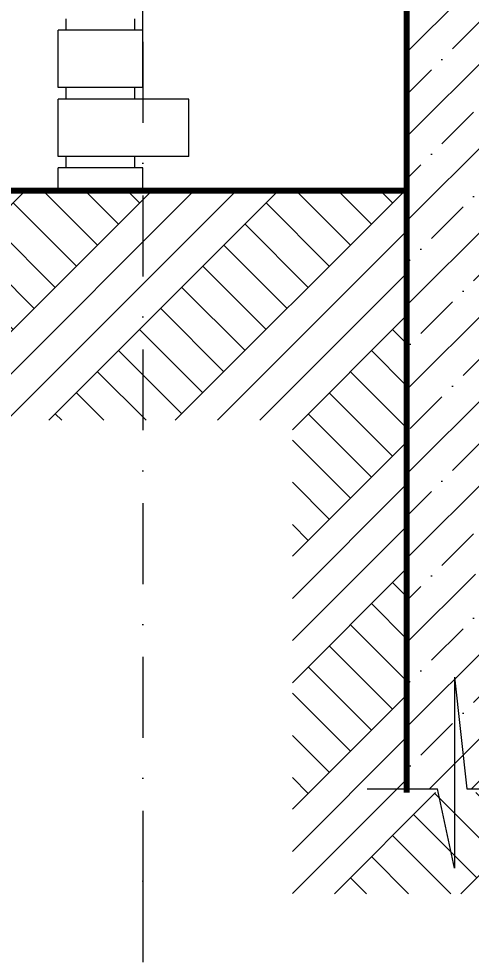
# Model space of a CAD drawing. Header units: feet. Extents: x -10410 to 374725, y -46422 to 88923.
# Drawn here: x 154457 to 156430, y -4408 to -300 of the extents above; entities that cross this region are included whole.
import ezdxf

# ---------------------------------------------------------------- set-up
doc = ezdxf.new("R2010")
doc.units = ezdxf.units.FT
doc.header["$MEASUREMENT"] = 0
doc.set_wipeout_variables(frame=1)
doc.linetypes.add('Wipeout_Contour', pattern=[1000, 0, -1000])
doc.linetypes.add('Штрихпунктирная', pattern=[670.277762, 352.777767, -176.388884, 0, -141.111112])
for name, color, linetype in [('Интерьер - Мебель', 7, 'Continuous'), ('Конструктив - Перекрытия', 7, 'Continuous'), ('Конструктив - Стены Несущие', 7, 'Continuous'), ('Местность - Рельеф', 7, 'Continuous'), ('Размер - Общий', 7, 'Continuous')]:
    doc.layers.add(name, color=color, linetype=linetype)
for name, color, linetype, lineweight in [('Интерьер - Мебель_Ном._пера__7', 7, 'Continuous', 20), ('Конструктив - Перекрытия_Ном._пера__1', 7, 'Continuous', 20), ('Конструктив - Стены Несущие_Ном._пера__120', 7, 'Continuous', 5), ('Конструктив - Стены Несущие_Ном._пера__47', 7, 'Continuous', 80), ('Местность - Рельеф_Ном._пера__1', 7, 'Continuous', 20), ('Местность - Рельеф_Ном._пера__41', 7, 'Continuous', 80), ('Размер - Общий_Ном._пера__120', 7, 'Continuous', 5), ('Размер - Общий_Ном._пера__21', 7, 'Continuous', 40)]:
    doc.layers.add(name, color=color, linetype=linetype, lineweight=lineweight)
for name, color, linetype, lineweight, true_color in [('Местность - Рельеф_Ном._пера__118', 7, 'Continuous', 5, 0x573938), ('Местность - Рельеф_Ном._пера__173', 7, 'Continuous', 5, 0xbf7d1a), ('Элемент Модели - Оси_Ном._пера__94', 7, 'Continuous', 5, 0xdc4f00)]:
    doc.layers.add(name, color=color, linetype=linetype, lineweight=lineweight, true_color=true_color)
doc.styles.add('СГЕНЕРИР_СТИЛЬ_2', font='CS_Gost2304.shx')
doc.dimstyles.new('СГЕНЕРИР_СТИЛЬ__1', dxfattribs={"dimtxt": 250, "dimasz": 114, "dimexe": 0.18, "dimexo": 0, "dimgap": 0.09, "dimtad": 1, "dimtih": 1, "dimtoh": 1, "dimdec": 0, "dimzin": 0, "dimdsep": 46, "dimtxsty": 'СГЕНЕРИР_СТИЛЬ_2', "dimblk": 'ARROWHEAD_6', "dimblk1": 'ARROWHEAD_6', "dimblk2": 'ARROWHEAD_6', "dimcen": 0.09, "dimclrd": 7, "dimclre": 7, "dimclrt": 7, "dimazin": 0, "dimtfac": 1, "dimtdec": 4, "dimtmove": 0, "dimatfit": 3, "dimfxl": 1, "dimtolj": 1, "dimtzin": 0, "dimarcsym": 0})
pattern_1 = [(45, (0, 0), (-275.7716, 275.7716), []), (45, (-91.9, 91.9), (-551.5433, 551.5433), []), (45, (-183.85, 183.85), (-551.5433, 551.5433), []), (135, (-275.77, 275.77), (91.92388, 91.92388), [390, -390])]

# ---------------------------------------------------------------- blocks, each defined once
blk = doc.blocks.new('*D466')
at = {"layer": 'Размер - Общий_Ном._пера__120', "linetype": 'Continuous', "transparency": 16777216}
for p, q in [((154998.2, -4724.3), (154998.2, -4499.3)), ((165848.2, -4724.3), (165848.2, -4499.3)), ((154908.2, -4611.8), (154998.2, -4611.8)), ((154998.2, -4611.8), (165848.2, -4611.8)), ((165848.2, -4611.8), (165938.2, -4611.8))]:
    blk.add_line(p, q, dxfattribs=at)
at = {"layer": 'Размер - Общий_Ном._пера__21', "linetype": 'Continuous', "transparency": 16777216}
for p, q in [((155058.2, -4551.8), (154938.2, -4671.8)), ((165788.2, -4671.8), (165908.2, -4551.8))]:
    blk.add_line(p, q, dxfattribs=at)
at = {"layer": 'Размер - Общий_Ном._пера__120', "transparency": 16777216, "insert": (160005, -4561.8), "char_height": 250, "attachment_point": 7, "style": 'СГЕНЕРИР_СТИЛЬ_2'}
blk.add_mtext('\\A1;{\\FCS_Gost2304.shx|c204;10\xa0850}', dxfattribs=at)
blk = doc.blocks.new('ARROWHEAD_6')
at = {"color": 0, "linetype": 'Continuous', "lineweight": 0}
for p, q in [((-0.5, -0.5), (0.5, 0.5)), ((0, 0), (-1, 0))]:
    blk.add_line(p, q, dxfattribs=at)

msp = doc.modelspace()

# ---------------------------------------------------------------- wipeouts: each hides what was drawn before it
at = {"color": 254, "linetype": 'Wipeout_Contour', "lineweight": 0, "ltscale": 1240055.43203929}
msp.add_wipeout([(154963.44122, -300), (154963.44122, -350.00001), (154998.44123, -350.00001), (154998.44123, -599.99998), (154963.44122, -599.99998), (154963.44122, -649.99999), (155098.44124, -649.99999), (155098.44124, -300)], dxfattribs=at).dxf.layer = 'Конструктив - Стены Несущие'
at = {"color": 254, "linetype": 'Wipeout_Contour', "lineweight": 0, "ltscale": 930139.285611}
msp.add_wipeout([(155098.44124, -900), (154963.44122, -900), (154963.44122, -950), (154998.44123, -950), (154998.44123, -1050.00002), (155098.44124, -1050.00002)], dxfattribs=at).dxf.layer = 'Конструктив - Стены Несущие'
at = {"color": 254, "linetype": 'Wipeout_Contour', "lineweight": 0, "ltscale": 1240183.161608165}
msp.add_wipeout([(155098.44124, -2099.99998), (154963.44122, -2099.99998), (154963.44122, -2149.99999), (154998.44123, -2149.99999), (154998.44123, -2400), (154963.44122, -2400), (154963.44122, -2450), (155098.44124, -2450)], dxfattribs=at).dxf.layer = 'Конструктив - Стены Несущие'

# ---------------------------------------------------------------- next in the draw order: wipeouts: each hides what was drawn before it
at = {"color": 254, "linetype": 'Wipeout_Contour', "lineweight": 0, "ltscale": 619266.71587}
msp.add_wipeout([(154628.44123, -1050.00001), (154998.44122, -1050.00001), (154998.44122, -949.99999), (154628.44123, -949.99999)], dxfattribs=at).dxf.layer = 'Интерьер - Мебель'
at = {"color": 254, "linetype": 'Wipeout_Contour', "lineweight": 0, "ltscale": 1243104.394447016}
msp.add_wipeout([(155098.44124, -1050.00001), (156148.16302, -1050.00001), (156148.16308, -299.99997), (155098.44124, -299.99999), (155098.44124, -650.00001), (155198.44123, -650.00001), (155198.44123, -899.99999), (155098.44124, -899.99999)], dxfattribs=at).dxf.layer = 'Конструктив - Стены Несущие'

# ---------------------------------------------------------------- next in the draw order: wipeouts: each hides what was drawn before it
at = {"color": 254, "linetype": 'Wipeout_Contour', "lineweight": 0, "ltscale": 619264.826528}
msp.add_wipeout([(154963.44122, -950), (154963.44122, -900), (154663.44122, -900), (154663.44122, -950)], dxfattribs=at).dxf.layer = 'Интерьер - Мебель'

# ---------------------------------------------------------------- next in the draw order: wipeouts: each hides what was drawn before it
at = {"color": 254, "linetype": 'Wipeout_Contour', "lineweight": 0, "ltscale": 619661.720955}
msp.add_wipeout([(155198.44122, -900), (155198.44122, -650), (154628.44122, -650), (154628.44122, -900)], dxfattribs=at).dxf.layer = 'Интерьер - Мебель'

# ---------------------------------------------------------------- next in the draw order: linework, layer by layer
at = {"layer": 'Интерьер - Мебель_Ном._пера__7', "linetype": 'Continuous'}
for p, q in [((155198.44122, -900), (155198.44122, -650)), ((154963.44122, -950), (154963.44122, -900))]:
    msp.add_line(p, q, dxfattribs=at)

# ---------------------------------------------------------------- next in the draw order: wipeouts: each hides what was drawn before it
at = {"color": 254, "linetype": 'Wipeout_Contour', "lineweight": 0, "ltscale": 619258.819366}
msp.add_wipeout([(154963.44122, -650), (154963.44122, -600), (154663.44122, -600), (154663.44122, -650)], dxfattribs=at).dxf.layer = 'Интерьер - Мебель'

# ---------------------------------------------------------------- next in the draw order: wipeouts: each hides what was drawn before it
at = {"color": 254, "linetype": 'Wipeout_Contour', "lineweight": 0, "ltscale": 619256.881564}
msp.add_wipeout([(154998.44122, -600), (154998.44122, -350), (154628.44122, -350), (154628.44122, -600)], dxfattribs=at).dxf.layer = 'Интерьер - Мебель'

# ---------------------------------------------------------------- next in the draw order: linework, layer by layer
at = {"layer": 'Интерьер - Мебель_Ном._пера__7', "linetype": 'Continuous'}
for p, q in [((154998.44122, -600), (154998.44122, -350)), ((154963.44122, -650), (154963.44122, -600))]:
    msp.add_line(p, q, dxfattribs=at)
at = {"layer": 'Элемент Модели - Оси_Ном._пера__94', "linetype": 'Штрихпунктирная'}
msp.add_line((154998.16301, -400), (154998.16301, 600), dxfattribs=at)

# ---------------------------------------------------------------- next in the draw order: wipeouts: each hides what was drawn before it
at = {"color": 254, "linetype": 'Wipeout_Contour', "lineweight": 0, "ltscale": 619255.137527}
msp.add_wipeout([(154963.44122, -350), (154963.44122, -300), (154663.44122, -300), (154663.44122, -350)], dxfattribs=at).dxf.layer = 'Интерьер - Мебель'

# ---------------------------------------------------------------- next in the draw order: linework, layer by layer
at = {"layer": 'Интерьер - Мебель_Ном._пера__7', "linetype": 'Continuous'}
msp.add_line((154963.44122, -350), (154963.44122, -300), dxfattribs=at)

# ---------------------------------------------------------------- next in the draw order: wipeouts: each hides what was drawn before it
at = {"color": 254, "linetype": 'Wipeout_Contour', "lineweight": 0, "ltscale": 2472500.458646231}
msp.add_wipeout([(153816.54679, -1049.99999), (154628.44121, -1050.00001), (154628.44121, -949.99998), (154663.44123, -950), (154663.44123, -899.99999), (154628.44121, -900.00001), (154628.44121, -650), (154663.44123, -650), (154663.44123, -599.99999), (154628.44123, -599.99999), (154628.44123, -349.99998), (154663.44123, -350), (154663.44123, -300), (154548.44124, -300), (154548.44124, -0.00001), (153816.54679, -0.00001)], dxfattribs=at).dxf.layer = 'Конструктив - Перекрытия'

# ---------------------------------------------------------------- next in the draw order: linework, layer by layer
at = {"layer": 'Интерьер - Мебель_Ном._пера__7', "linetype": 'Continuous'}
for p, q in [((154663.44122, -350), (154663.44122, -300)), ((154998.44122, -350), (154628.44122, -350)), ((154628.44122, -600), (154628.44122, -350)), ((154998.44122, -600), (154628.44122, -600)), ((154663.44122, -650), (154663.44122, -600)), ((155198.44122, -650), (154628.44122, -650)), ((154628.44122, -900), (154628.44122, -650)), ((155198.44122, -900), (154628.44122, -900)), ((154663.44122, -950), (154663.44122, -900)), ((154998.44122, -950), (154628.44122, -950))]:
    msp.add_line(p, q, dxfattribs=at)

# ---------------------------------------------------------------- next in the draw order: wipeouts: each hides what was drawn before it
at = {"color": 254, "linetype": 'Wipeout_Contour', "lineweight": 0, "ltscale": 619963.650186}
msp.add_wipeout([(153816.54679, -2050), (156148.16301, -2050), (156148.16301, -1050), (153816.54679, -1050)], dxfattribs=at).dxf.layer = 'Местность - Рельеф'

# ---------------------------------------------------------------- next in the draw order: hatches: boundary and pattern name
at = {"layer": 'Конструктив - Стены Несущие_Ном._пера__120', "linetype": 'Continuous'}
h = msp.add_hatch(dxfattribs=at)
h.set_pattern_fill('ЖЕЛЕЗОБЕТОН', color=256, style=0, pattern_type=2)
h.set_pattern_definition([(45, (156348.16, -1350), (-183.848, 183.848), []), (45, (156256.24, -1258.08), (-183.848, 183.848), [195, -65, 0, -65])])
h.paths.add_polyline_path([(156148.16301, -3656.83634), (156548.16299, -3656.83634), (156548.16299, -3000.00001), (156448.16294, -3000.00001), (156448.16294, -2700.00002), (156548.16299, -2700.00002), (156548.16299, -299.99999), (156448.16294, -299.99999), (156448.16294, 0), (156148.16301, 0), (156148.16301, -2700.00002), (156148.16301, -3000.00001)])
at = {"layer": 'Местность - Рельеф_Ном._пера__173', "linetype": 'Continuous'}
h = msp.add_hatch(dxfattribs=at)
h.set_pattern_fill('ГРУНТ_02', color=256, style=0, pattern_type=2)
h.set_pattern_definition(pattern_1)
h.paths.add_polyline_path([(153816.54679, -2050), (156148.16301, -2050), (156148.16301, -1050), (153816.54679, -1050)])

# ---------------------------------------------------------------- next in the draw order: wipeouts: each hides what was drawn before it
at = {"color": 254, "linetype": 'Wipeout_Contour', "lineweight": 0, "ltscale": 3234304.132017866}
msp.add_wipeout([(153816.54679, -1049.99989), (153816.54679, -2049.9999), (155650.12751, -2049.9999), (155650.12751, -3672.67613), (155650.12751, -4114.14605), (166148.16293, -4114.14605), (166782.8501, -4114.14605), (166782.8501, -3672.67613), (166782.8501, -2049.9999), (168515.66635, -2049.9999), (168515.66635, -1049.99989), (166782.8501, -1049.99989), (166445.60584, -1049.99989), (166148.16293, -1049.99989), (166148.16293, -2049.9999), (166148.16293, -3672.67613), (156148.163, -3672.67613), (156148.163, -2049.9999), (156148.163, -1049.99989), (155650.12751, -1049.99989)], dxfattribs=at).dxf.layer = 'Местность - Рельеф'

# ---------------------------------------------------------------- next in the draw order: hatches: boundary and pattern name
at = {"layer": 'Местность - Рельеф_Ном._пера__118', "linetype": 'Continuous'}
h = msp.add_hatch(dxfattribs=at)
h.set_pattern_fill('ГРУНТ_02', color=256, style=0, pattern_type=2)
h.set_pattern_definition(pattern_1)
h.paths.add_polyline_path([(153816.54679, -1049.99989), (153816.54679, -2049.9999), (155650.12751, -2049.9999), (155650.12751, -3672.67613), (155650.12751, -4114.14605), (166148.16293, -4114.14605), (166782.8501, -4114.14605), (166782.8501, -3672.67613), (166782.8501, -2049.9999), (168515.66635, -2049.9999), (168515.66635, -1049.99989), (166782.8501, -1049.99989), (166445.60584, -1049.99989), (166148.16293, -1049.99989), (166148.16293, -2049.9999), (166148.16293, -3672.67613), (156148.163, -3672.67613), (156148.163, -2049.9999), (156148.163, -1049.99989), (155650.12751, -1049.99989)])

# ---------------------------------------------------------------- next in the draw order: linework, layer by layer
at = {"layer": 'Интерьер - Мебель_Ном._пера__7', "linetype": 'Continuous'}
for p, q in [((154628.44122, -1050), (154628.44122, -950)), ((154998.44122, -1050), (154998.44122, -950))]:
    msp.add_line(p, q, dxfattribs=at)
at = {"layer": 'Конструктив - Перекрытия_Ном._пера__1', "linetype": 'Continuous'}
for p, q in [((155975.63429, -3656.83634), (156283.48723, -3656.83634)), ((156411.30474, -3656.83634), (156772.20757, -3656.83634))]:
    msp.add_line(p, q, dxfattribs=at)
at = {"layer": 'Конструктив - Стены Несущие_Ном._пера__47', "linetype": 'Continuous'}
for p, q in [((156148.16314, 0), (156148.16301, -1050)), ((156148.16301, -1050), (156148.16301, -2050)), ((156148.16301, -2050), (156148.163, -3672.67613))]:
    msp.add_line(p, q, dxfattribs=at)
at = {"layer": 'Местность - Рельеф_Ном._пера__1', "linetype": 'Continuous'}
for p, q in [((156357.30829, -3169.16534), (156357.30829, -4002.25341)), ((156357.30829, -3169.16534), (156411.30474, -3656.83634)), ((156357.30829, -4002.25341), (156283.48723, -3656.83634))]:
    msp.add_line(p, q, dxfattribs=at)
at = {"layer": 'Местность - Рельеф_Ном._пера__41', "linetype": 'Continuous'}
msp.add_line((156148.16301, -1050), (153816.54679, -1050), dxfattribs=at)
at = {"layer": 'Элемент Модели - Оси_Ном._пера__94', "linetype": 'Штрихпунктирная'}
for p, q in [((154998.16301, -400), (154998.16301, -4059.89003)), ((154998.16301, -4059.89003), (154998.16301, -5059.89003))]:
    msp.add_line(p, q, dxfattribs=at)
msp.add_point((154998.16301, -4059.89003), dxfattribs=at)
msp.add_point((154998.16301, -4059.89003), dxfattribs=at)

# ---------------------------------------------------------------- next in the draw order: dimensions: what is measured, and where the dimension line sits
at = {"layer": 'Размер - Общий', "linetype": 'Continuous'}
dim = msp.add_linear_dim(base=(165848.16301, -4611.84213), p1=(154998.16301, -5059.89003), p2=(165848.16301, -5002.30698), dimstyle='СГЕНЕРИР_СТИЛЬ__1', dxfattribs=at)
dim.commit()
dim.dimension.update_dxf_attribs({"geometry": '*D466', "text_midpoint": (160527.26673, -4436.84213), "dimtype": 160})

doc.saveas('drawing.dxf')
